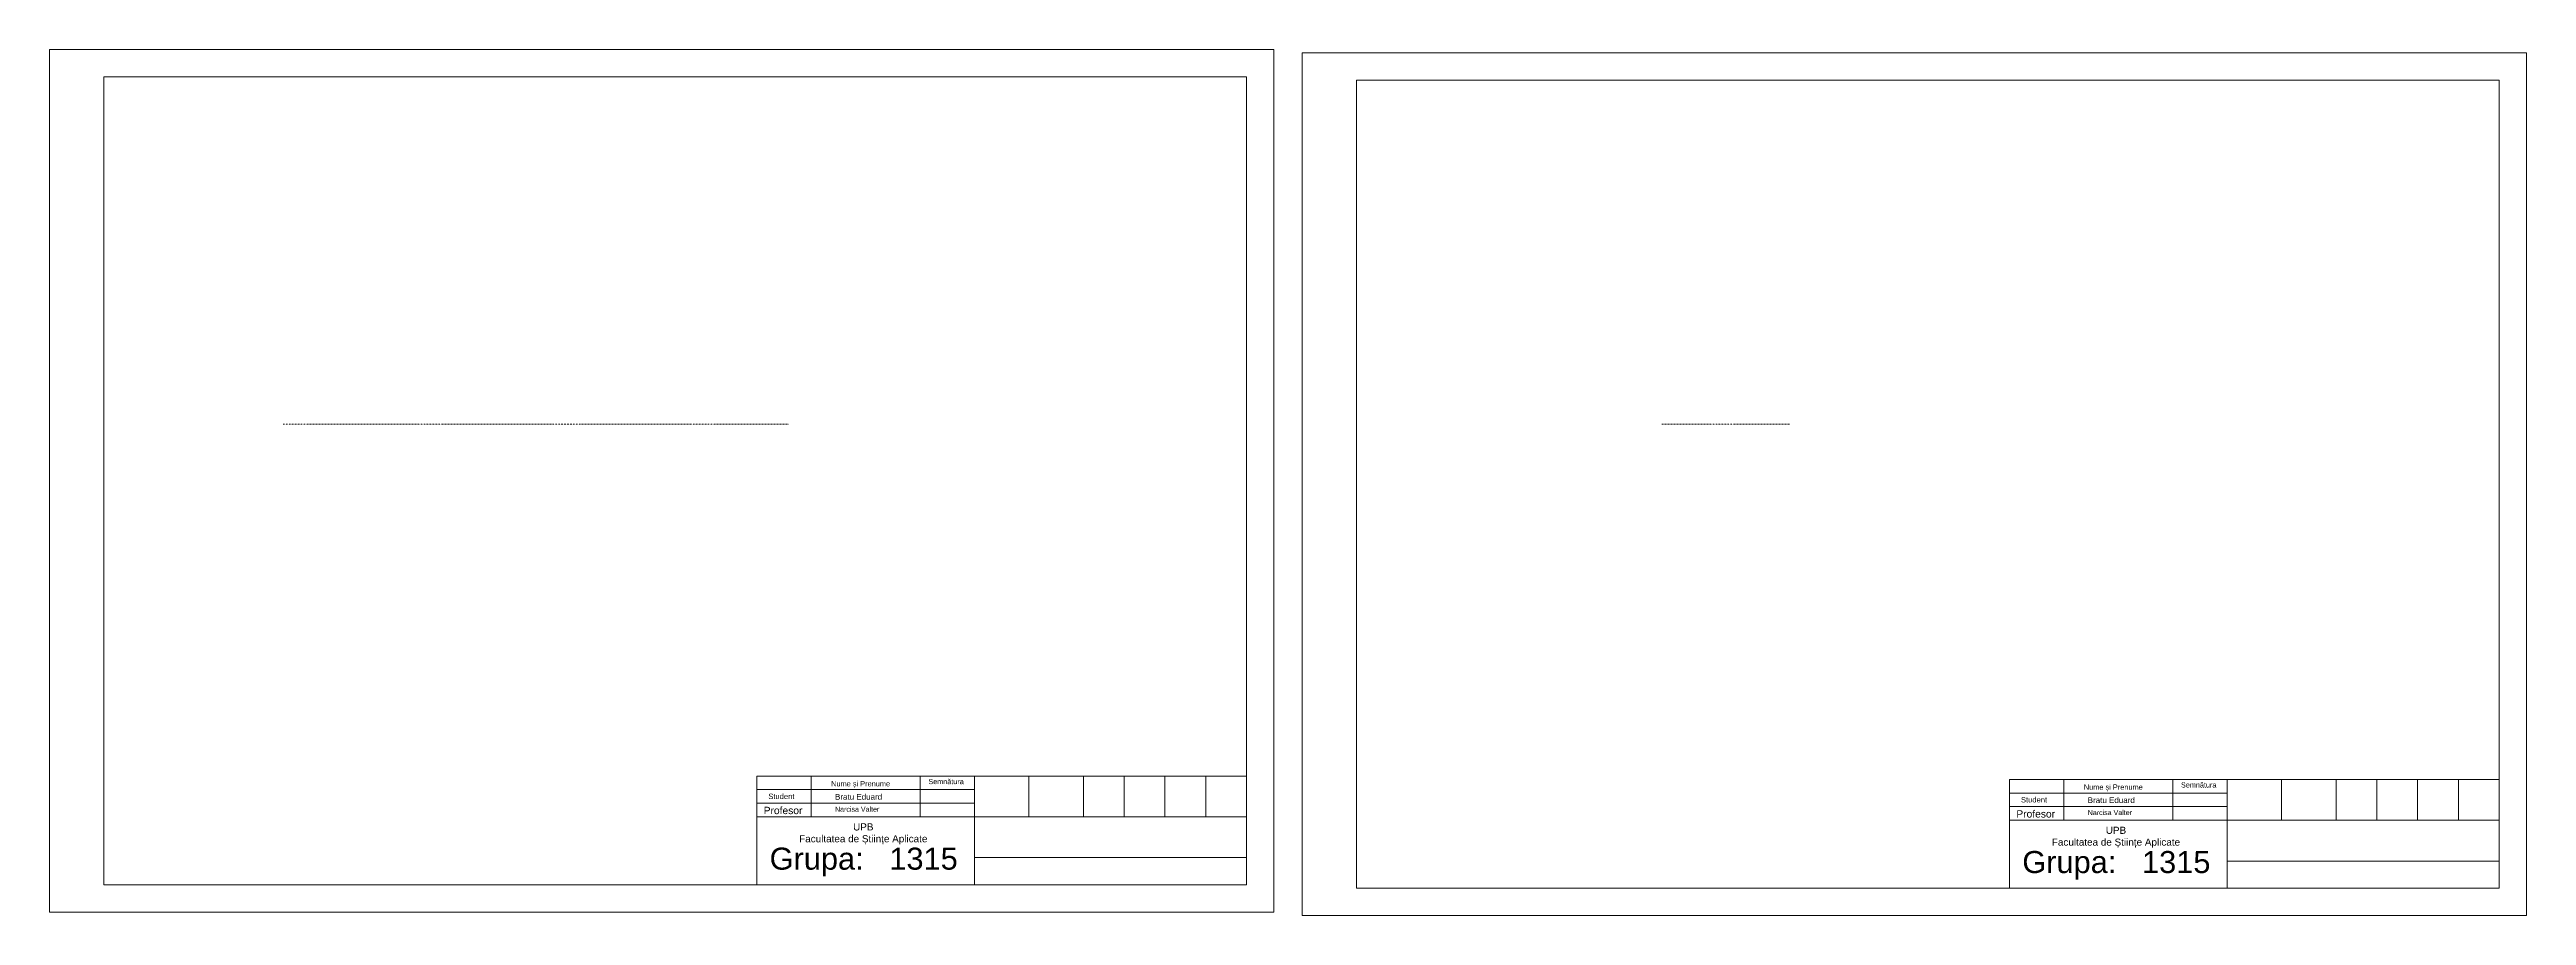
# Model space of a CAD drawing. Header units: inches. Extents: x -20 to 1355, y -11 to 307.
# Drawn here: x -20 to 890, y -11 to 307 of the extents above; entities that cross this region are included whole.
import ezdxf

# ---------------------------------------------------------------- set-up
doc = ezdxf.new("R2010")
doc.units = ezdxf.units.IN
doc.header["$MEASUREMENT"] = 0
doc.linetypes.add('DASHDOT', pattern=[1, 0.5, -0.25, 0, -0.25])
doc.layers.get('0').update_dxf_attribs({"lineweight": 15})
doc.layers.add('AXE', color=7, linetype='DASHDOT', lineweight=15)
doc.styles.get("Standard").update_dxf_attribs({"font": 'arial.ttf', "height": 3})

msp = doc.modelspace()

# ---------------------------------------------------------------- linework, layer by layer
for p, q in [((-20, 307), (430, 307)), ((-20, -10), (-20, 307)), ((430, 307), (430, -10)), ((440.44, -11.24), (440.44, 305.76)), ((440.44, 305.76), (890.44, 305.76)), ((890.44, 305.76), (890.44, -11.24)), ((0, 0), (0, 297)), ((0, 297), (420, 297)), ((420, 297), (420, 0)), ((460.44, -1.24), (460.44, 295.76)), ((460.44, 295.76), (880.44, 295.76)), ((880.44, 295.76), (880.44, -1.24)), ((420, 40), (240, 40)), ((240, 40), (240, 0)), ((260, 40), (260, 25)), ((300, 40), (300, 25)), ((320, 40), (320, 0)), ((340, 40), (340, 25)), ((360, 40), (360, 25)), ((375, 40), (375, 25)), ((390, 40), (390, 25)), ((405, 40), (405, 25)), ((700.44, 38.76), (700.44, -1.24)), ((880.44, 38.76), (700.44, 38.76)), ((720.44, 38.76), (720.44, 23.76)), ((760.44, 38.76), (760.44, 23.76)), ((780.44, 38.76), (780.44, -1.24)), ((800.44, 38.76), (800.44, 23.76)), ((820.44, 38.76), (820.44, 23.76)), ((835.44, 38.76), (835.44, 23.76)), ((850.44, 38.76), (850.44, 23.76)), ((865.44, 38.76), (865.44, 23.76)), ((320, 35), (240, 35)), ((320, 30), (240, 30)), ((780.44, 33.76), (700.44, 33.76)), ((780.44, 28.76), (700.44, 28.76)), ((420, 25), (240, 25)), ((880.44, 23.76), (700.44, 23.76)), ((420, 10), (320, 10)), ((880.44, 8.76), (780.44, 8.76)), ((420, 0), (0, 0)), ((880.44, -1.24), (460.44, -1.24)), ((430, -10), (-20, -10)), ((890.44, -11.24), (440.44, -11.24))]:
    msp.add_line(p, q)
at = {"layer": 'AXE'}
for p, q in [((65.82, 169.26), (251.79, 169.26)), ((572.62, 169.26), (619.62, 169.26))]:
    msp.add_line(p, q, dxfattribs=at)

# ---------------------------------------------------------------- texts
at = {"attachment_point": 1}
for s, width, gutter_width, heights, insert, char_height in [('Nume și Prenume', 506.5253, 9.7, [0], (267.28, 38.14), 1.9393), ('Semn{\\fArial|b0|i0|c238|p34;ă}tura', 219.0905, 9.53, [1.97], (303.02, 38.92), 1.9068), ('Nume și Prenume', 506.5253, 9.7, [0], (727.73, 36.9), 1.9393), ('Semn{\\fArial|b0|i0|c238|p34;ă}tura', 219.0905, 9.53, [1.97], (763.46, 37.68), 1.9068), ('Profesor', 289.2865, 13.48, [0], (242.5, 28.69), 2.696), ('Student', 13.0298, 1, [4.98], (244.18, 33.53), 2), ('Narcisa Valter', 242.0727, 9.28, [0], (268.72, 28.74), 1.857), ('Bratu Eduard', 631.94, 10.53, [0], (268.71, 33.42), 2.1065), ('Profesor', 289.2865, 13.48, [0], (702.94, 27.44), 2.696), ('Student', 13.0298, 1, [4.98], (704.62, 32.29), 2), ('Narcisa Valter', 242.0727, 9.28, [0], (729.17, 27.5), 1.857), ('Bratu Eduard', 631.94, 10.53, [0], (729.16, 32.18), 2.1065), ('\\pxqc;UPB\\PFacultatea de Științe Aplicate', 2298.9383, 13.03, [52.66], (-870.36, 22.6), 2.6055), ('\\pxqc;UPB\\PFacultatea de Științe Aplicate', 2298.9383, 13.03, [52.66], (-409.91, 21.36), 2.6055), ('Grupa:   1315', 1257.4114, 40.48, [0], (244.68, 13.68), 8.0958), ('Grupa:   1315', 1257.4114, 40.48, [0], (705.13, 12.44), 8.0958)]:
    msp.add_mtext_dynamic_manual_height_columns(s, width=width, gutter_width=gutter_width, heights=heights, dxfattribs=dict(at, insert=insert, char_height=char_height))

doc.saveas('drawing.dxf')
